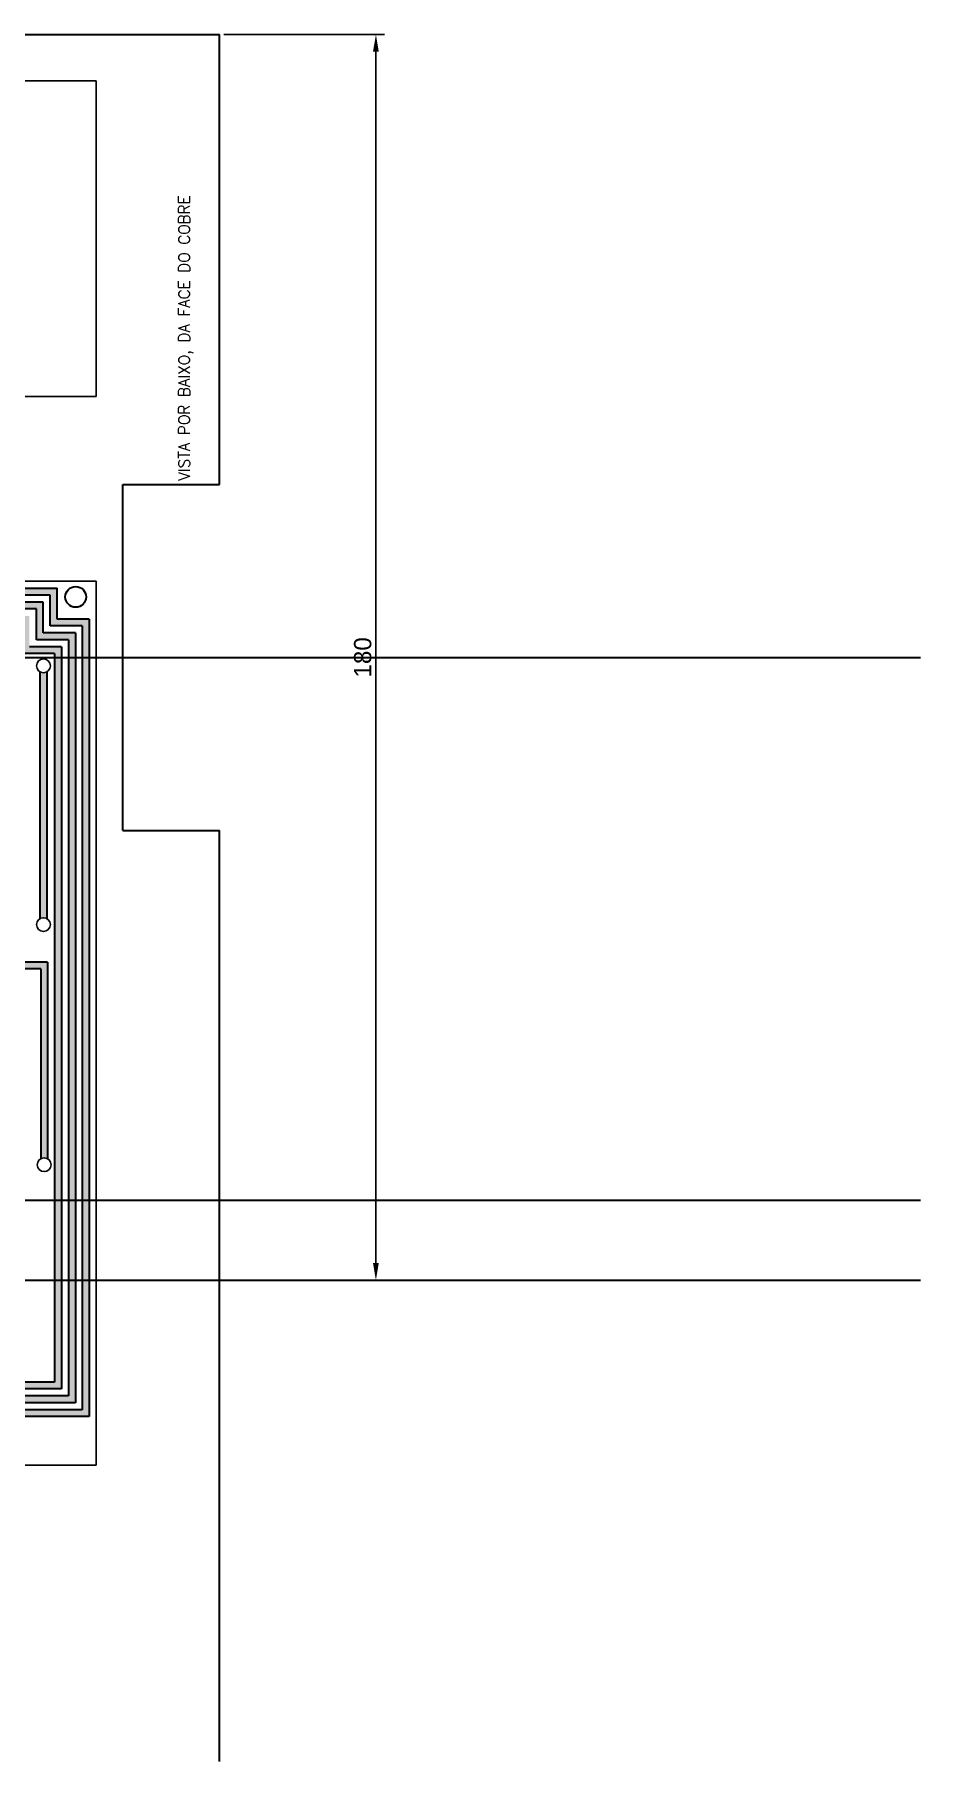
# Model space of a CAD drawing. Header units: millimetres. Extents: x -2849 to 258, y -823 to -139.
# Drawn here: x -1268.4 to -1140.3, y -823 to -573.5 of the extents above; entities that cross this region are included whole.
import ezdxf

# ---------------------------------------------------------------- set-up
doc = ezdxf.new("R2010")
doc.units = ezdxf.units.MM
doc.styles.add('200-R060', font='romans.shx', dxfattribs={"height": 30})
doc.styles.get("Standard").update_dxf_attribs({"font": 'arial.ttf'})
doc.dimstyles.new('ISO-25', dxfattribs={"dimtxt": 2.5, "dimasz": 2.5, "dimexe": 1.25, "dimexo": 0.625, "dimtad": 1, "dimtxsty": 'Standard', "dimcen": 2.5, "dimadec": 0, "dimazin": 0, "dimtfac": 1, "dimtmove": 0, "dimatfit": 3, "dimfxl": 1, "dimarcsym": 0})

# ---------------------------------------------------------------- blocks, each defined once
blk = doc.blocks.new('*D87')
at = {"color": 0, "lineweight": -2, "transparency": 16777216}
for p, q in [((-1241.01, -573.49), (-1217.79, -573.49)), ((-1219.04, -575.99), (-1219.04, -750.99)), ((-1140.96, -753.49), (-1220.29, -753.49))]:
    blk.add_line(p, q, dxfattribs=at)
at = {"color": 0, "lineweight": 30, "transparency": 16777216}
for points in [[(-1219.46, -575.99), (-1218.62, -575.99), (-1219.04, -573.49)], [(-1219.46, -750.99), (-1218.62, -750.99), (-1219.04, -753.49)]]:
    blk.add_solid(points, dxfattribs=at)
at = {"layer": 'Defpoints', "color": 0, "lineweight": 30}
for p in [(-1241.64, -573.49), (-1219.04, -753.49), (-1140.33, -753.49)]:
    blk.add_point(p, dxfattribs=at)
at = {"color": 0, "lineweight": 30, "transparency": 16777216, "insert": (-1220.94, -663.49), "char_height": 2.5, "attachment_point": 5, "rotation": 90}
blk.add_mtext('180', dxfattribs=at)

msp = doc.modelspace()

# ---------------------------------------------------------------- hatches: boundary and pattern name
at = {"lineweight": 30}
for points in [[(-1265.48, -678.311), (-1265.48, -662.949), (-1270.114, -662.949), (-1270.114, -658.491), (-1299.191, -658.491), (-1299.191, -620.891), (-1299.538, -620.891, 0.2679782), (-1299.551, -619.891), (-1298.191, -619.891), (-1298.191, -657.491), (-1269.114, -657.491), (-1269.114, -661.949), (-1264.48, -661.949), (-1264.48, -678.311)], [(-1263.48, -678.311), (-1263.48, -660.949), (-1268.114, -660.949), (-1268.114, -656.491), (-1297.191, -656.491), (-1297.191, -623.236, 0.147642), (-1296.637, -623.403, 0.1162859), (-1296.191, -623.298), (-1296.191, -655.491), (-1267.114, -655.491), (-1267.114, -659.949), (-1262.48, -659.949), (-1262.48, -678.311)], [(-1261.48, -678.311), (-1261.48, -658.949), (-1266.114, -658.949), (-1266.114, -654.491), (-1295.191, -654.491), (-1295.191, -647.23, 0.1404097), (-1294.661, -647.381, 0.1230855), (-1294.191, -647.264), (-1294.191, -653.491), (-1265.114, -653.491), (-1265.114, -657.949), (-1260.48, -657.949), (-1260.48, -678.311)], [(-1367.106, -773.204), (-1367.106, -772.204), (-1261.48, -772.204), (-1261.48, -678.311), (-1260.48, -678.311), (-1260.48, -773.204)], [(-1301.78, -771.204), (-1301.78, -763.07, 0.1316527), (-1301.28, -763.204, 0.1316527), (-1300.78, -763.07), (-1300.78, -770.204), (-1263.48, -770.204), (-1263.48, -678.311), (-1262.48, -678.311), (-1262.48, -771.204)], [(-1299.28, -769.204), (-1299.28, -763.07, 0.1316527), (-1298.78, -763.204, 0.1316527), (-1298.28, -763.07), (-1298.28, -768.204), (-1265.48, -768.204), (-1265.48, -678.311), (-1264.48, -678.311), (-1264.48, -769.204)]]:
    msp.add_hatch(color=1, dxfattribs=at).paths.add_polyline_path(points)
for points in [[(-1267.592, -678.311), (-1267.592, -665.58, 0.1316527), (-1267.092, -665.713, 0.1316527), (-1266.592, -665.58), (-1266.592, -678.311)], [(-1267.592, -701.24), (-1267.592, -678.311), (-1266.592, -678.311), (-1266.592, -701.24, 0.1316527), (-1267.092, -701.106, 0.1316527)], [(-1266.98, -735.804, 0.1316527), (-1267.48, -735.937), (-1267.48, -708.516), (-1272.503, -708.516, 0.2679496), (-1272.503, -707.516), (-1266.48, -707.516), (-1266.48, -735.937, 0.1316527)]]:
    msp.add_hatch(color=1, dxfattribs=at).paths.add_polyline_path(points, flags=17)

# ---------------------------------------------------------------- linework, layer by layer
at = {"color": 2, "lineweight": 30}
for p, q in [((-1523.903, -573.491), (-1241.639, -573.491)), ((-1241.639, -638.491), (-1241.639, -573.491)), ((-1255.639, -688.491), (-1255.639, -638.491)), ((-1255.639, -638.491), (-1241.639, -638.491)), ((-1294.191, -653.491), (-1265.114, -653.491)), ((-1265.114, -657.949), (-1265.114, -653.491)), ((-1265.114, -657.949), (-1265.114, -653.491)), ((-1267.114, -655.491), (-1296.191, -655.491)), ((-1266.114, -654.491), (-1295.191, -654.491)), ((-1267.114, -659.949), (-1267.114, -655.491)), ((-1266.114, -658.949), (-1266.114, -654.491)), ((-1268.114, -656.491), (-1297.191, -656.491)), ((-1268.114, -660.949), (-1268.114, -656.491)), ((-1260.48, -657.949), (-1265.114, -657.949)), ((-1260.48, -657.949), (-1260.48, -773.204)), ((-1263.48, -660.949), (-1268.114, -660.949)), ((-1262.48, -659.949), (-1267.114, -659.949)), ((-1261.48, -658.949), (-1266.114, -658.949)), ((-1263.48, -660.949), (-1263.48, -770.204)), ((-1262.48, -659.949), (-1262.48, -771.204)), ((-1261.48, -658.949), (-1261.48, -772.204)), ((-1523.903, -663.491), (-1140.334, -663.491)), ((-1265.48, -662.949), (-1270.114, -662.949)), ((-1264.48, -661.949), (-1269.114, -661.949)), ((-1265.48, -662.949), (-1265.48, -768.204)), ((-1264.48, -661.949), (-1264.48, -769.204)), ((-1267.592, -665.58), (-1267.592, -701.24)), ((-1266.592, -665.58), (-1266.592, -701.24)), ((-1255.639, -688.491), (-1241.639, -688.491)), ((-1241.639, -823.029), (-1241.639, -688.491)), ((-1266.48, -707.516), (-1272.503, -707.516)), ((-1267.48, -708.516), (-1272.503, -708.516)), ((-1267.48, -708.516), (-1267.48, -735.937)), ((-1266.48, -707.516), (-1266.48, -735.937)), ((-1523.903, -741.909), (-1140.334, -741.909)), ((-1523.903, -753.491), (-1140.334, -753.491)), ((-1265.48, -768.204), (-1298.28, -768.204)), ((-1263.48, -770.204), (-1300.78, -770.204)), ((-1264.48, -769.204), (-1299.28, -769.204)), ((-1260.48, -773.204), (-1436.107, -773.204)), ((-1261.48, -772.204), (-1435.107, -772.204)), ((-1262.48, -771.204), (-1301.78, -771.204))]:
    msp.add_line(p, q, dxfattribs=at)
at = {"color": 5}
for p, q in [((-1449.48, -580.204), (-1259.48, -580.204)), ((-1259.48, -625.804), (-1259.48, -580.204)), ((-1279.298, -625.804), (-1259.48, -625.804)), ((-1293.191, -652.491), (-1259.48, -652.491)), ((-1259.48, -652.491), (-1259.48, -775.204)), ((-1259.48, -780.204), (-1259.48, -740.104)), ((-1259.48, -780.204), (-1449.48, -780.204))]:
    msp.add_line(p, q, dxfattribs=at)
at = {"color": 5, "lineweight": 30}
msp.add_circle((-1262.428, -654.755), 1.5, dxfattribs=at)
at = {"color": 3}
for centre in [(-1267.092, -664.713), (-1267.092, -702.106), (-1266.98, -736.804)]:
    msp.add_circle(centre, 1, dxfattribs=at)

# ---------------------------------------------------------------- texts
at = {"color": 2, "style": '200-R060'}
msp.add_text('VISTA POR BAIXO, DA FACE DO COBRE', height=1.6, rotation=90, dxfattribs=at).set_placement((-1245.953, -637.936))

# ---------------------------------------------------------------- dimensions: what is measured, and where the dimension line sits
at = {"color": 2, "lineweight": 30}
dim = msp.add_linear_dim(base=(-1219.039, -753.491), p1=(-1241.639, -573.491), p2=(-1140.334, -753.491), angle=90, dimstyle='ISO-25', override={"dimarcsym": 2}, dxfattribs=at)
dim.commit()
dim.dimension.update_dxf_attribs({"geometry": '*D87', "text_midpoint": (-1220.941, -663.491)})

doc.saveas('drawing.dxf')
